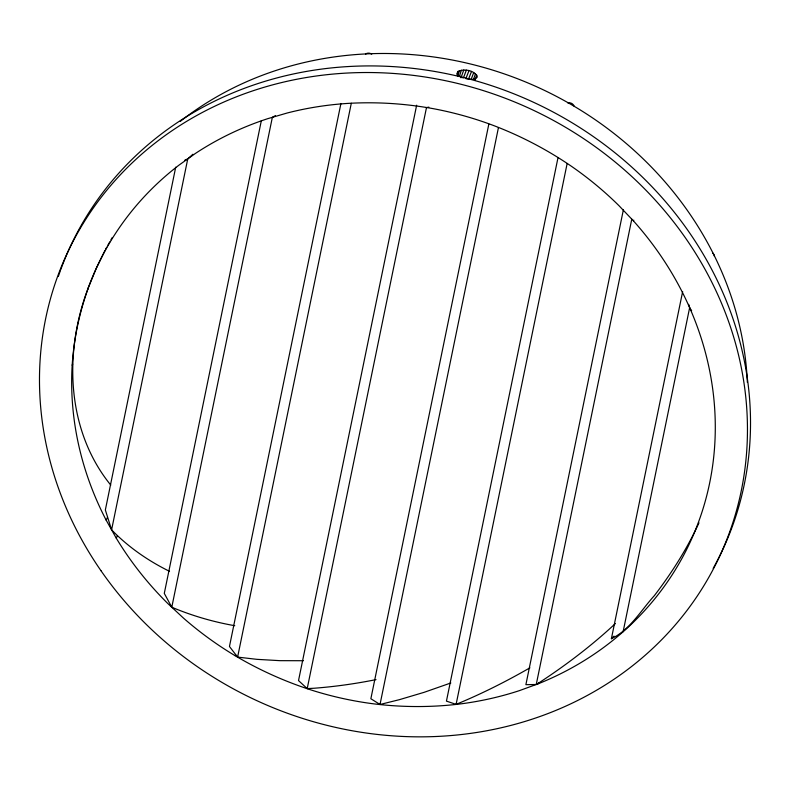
<?xml version="1.0" encoding="UTF-8"?>
<svg xmlns="http://www.w3.org/2000/svg" width="790" height="790" viewBox="0 0 790 790"><rect width="100%" height="100%" fill="white"/><g stroke="black" fill="none" stroke-linecap="round" stroke-linejoin="round"><path stroke-width="1.19" d="M110.768 485.109C66.439 430.599 63.792 352.863 87.809 289.061L96.153 268.649L105.011 250.43M615.4 623.547C591.73 645.608 565.887 665.239 538.81 682.925L538.454 683.696L519.356 690.648A326.991 296.349 24.8 0 1 459.158 704.078C431.35 707.406 403.196 707.336 375.388 704.058A326.991 296.349 24.8 0 1 313.047 690.598C285.852 681.977 259.683 670.266 235.144 655.72A326.991 296.349 24.8 0 1 183.527 618.155L168.023 603.728A326.991 296.349 24.8 0 1 116.268 538.178L106.176 520.176A326.991 296.349 24.8 0 1 72.176 365.197C73.885 338.851 79.306 312.81 88.302 287.985M175.726 167.154L105.347 509.965L111.597 529.843C128.187 546.986 148.135 560.801 169.504 571.318M111.597 529.843L187.753 158.889L192.908 154.248M261.312 120.771L164.29 593.389L171.786 607.224C191.99 615.726 213.181 621.908 234.768 625.7M171.786 607.224L272.353 117.335L275.404 115.636M340.934 103.48L229.456 646.487L237.612 657.102L256.957 659.344L279.907 660.667L303.429 660.726M237.612 657.102L351.303 103.273M416.646 105.208L298.521 680.585L307.211 688.594L314.144 688.238A652.58 458.753 -51.7 0 0 376.02 679.627M307.211 688.594L426.482 107.608L428.861 107.124M488.832 124.079L370.865 698.735L380.02 704.482L399.355 699.683L424.092 692.336L450.833 682.975M380.02 704.482L498.46 127.526M558.036 157.506L446.439 701.125L456.107 704.364C481.525 693.916 506.094 681.523 529.902 667.836M456.107 704.364L567.151 163.471M623.379 209.785L525.883 684.683L536.252 684.495L538.81 682.925M536.252 684.495L631.783 219.156M698.982 522.832C687.112 548.803 671.678 572.997 654.357 595.65C640.759 610.571 630.173 629.739 611.391 638.725L682.659 291.53M623.113 631.763L689.64 307.685L688.692 304.377M457.094 74.941L457.943 71.446C464.135 68.582 473.635 70.053 477.239 76.215L477.101 77.341C474.474 80.373 469.714 79.385 466.228 78.724M457.746 76.452L459.395 70.705M475.234 79.681L476.686 74.991M459.533 75.889L461.37 70.231M473.595 79.168L475.491 73.727M460.975 77.815L463.74 70.053M471.245 79.119L473.724 72.522M463.463 77.795L466.347 70.182M465.873 78.645L469.003 70.606M468.47 79.267L471.512 71.456M72.176 365.197L72.67 364.121M106.176 520.176L107.47 517.381M116.268 538.178L117.384 535.768M235.144 655.72L235.618 654.683M538.454 683.696A326.991 296.349 24.8 0 0 633.462 220.914L633.817 220.143M105.534 249.364L106.739 247.231M107.944 245.107L109.751 241.908M110.956 239.785L112.16 237.652M457.943 71.446L456.995 73.5L457.558 74.665L462.812 77.835M611.391 638.725L614.008 636.128M184.583 160.34L187.753 158.889M633.462 220.914L618.926 205.637A326.991 296.349 24.8 0 0 569.788 165.159C546.157 149.192 520.738 135.949 494.106 125.728A326.991 296.349 24.8 0 0 432.545 108.536C404.855 103.559 376.623 101.762 348.538 103.362A326.991 296.349 24.8 0 0 287.234 112.99L267.593 118.717A326.991 296.349 24.8 0 0 195.229 153.566L179.073 165.071A326.991 296.349 24.8 0 0 87.809 289.061M689.64 307.685L691.635 310.727M180.298 121.374A344.193 311.951 24.8 0 1 539.244 87.937A344.193 311.951 24.8 0 1 747.36 382.429M60.692 269.775A359.687 325.984 24.8 0 1 531.956 101.555A359.687 325.984 24.8 0 1 713.173 568.395M58.332 276.49A359.687 325.984 24.8 0 1 60.287 270.891M365.543 54.066A5.165 4.681 24.8 0 1 371.725 54.155M567.753 102.898A5.165 4.681 24.8 0 1 574.231 106.275M712.679 253.017A5.165 4.681 24.8 0 1 714.437 256.385M100.962 570.696A359.687 325.984 24.8 0 0 712.383 570.834A359.687 325.984 24.8 0 0 367.074 72.522A359.687 325.984 24.8 0 0 100.962 570.696"/></g></svg>
